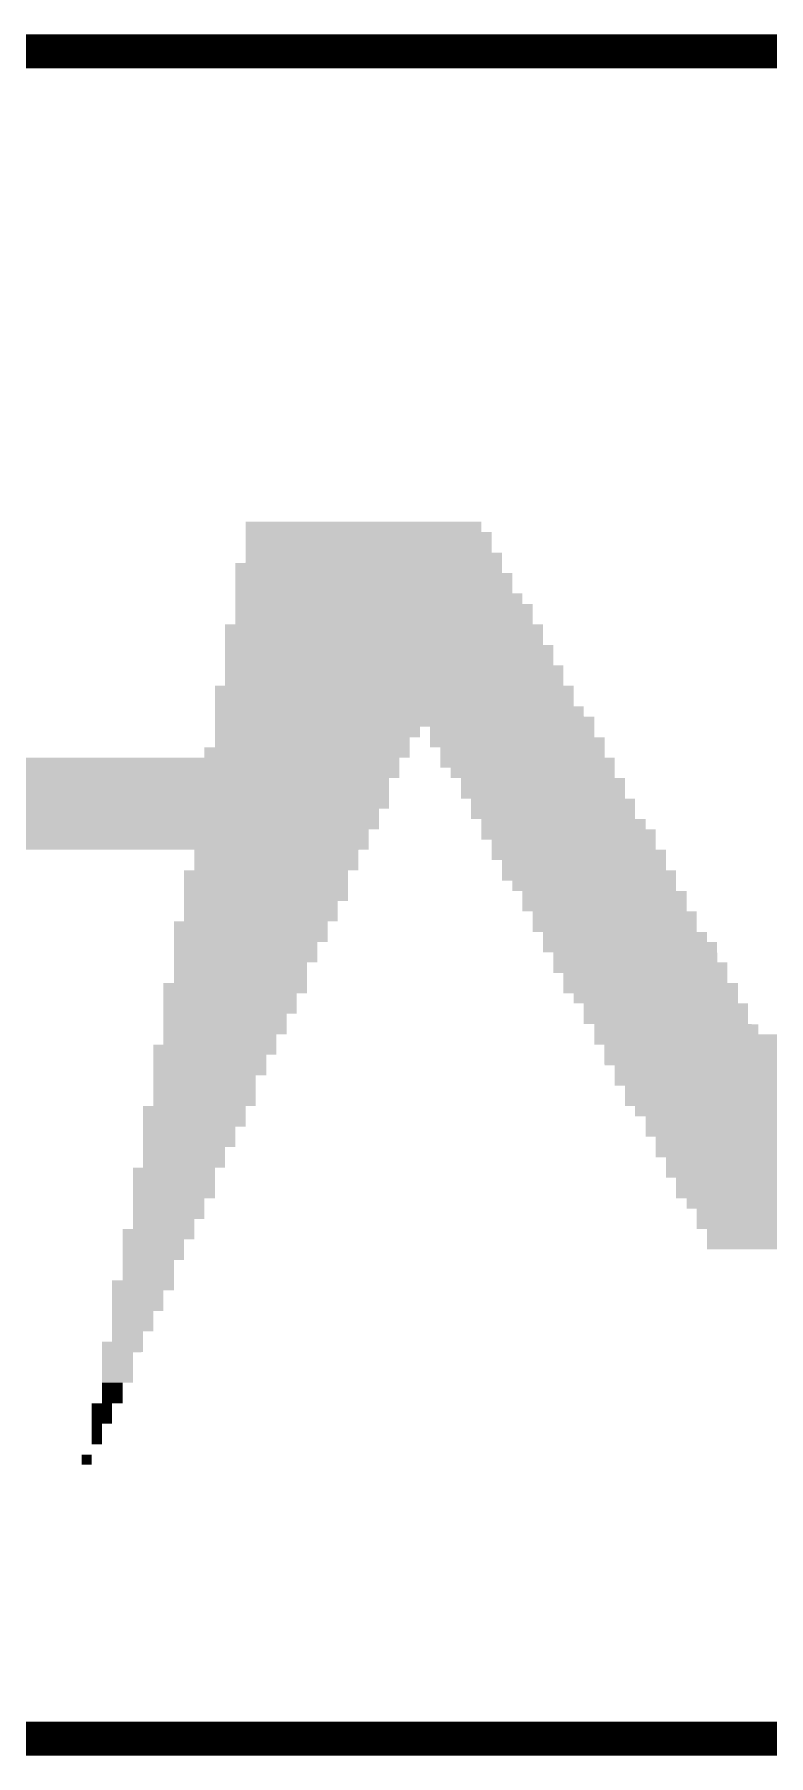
# Model space of a CAD drawing. Extents: x -0.1 to 80.1, y -0.1 to 42.4.
# Drawn here: x 16.52 to 18.82, y 36.95 to 42.36 of the extents above; entities that cross this region are included whole.
import ezdxf

# ---------------------------------------------------------------- set-up
doc = ezdxf.new("R2010")
doc.units = 0
doc.layers.add('07_ASSY1_GBR', color=7, linetype='CONTINUOUS')

msp = doc.modelspace()

# ---------------------------------------------------------------- linework, layer by layer
at = {"layer": '07_ASSY1_GBR', "const_width": 0.10607}
msp.add_lwpolyline([(25.578, 42.304), (0, 42.304), (0, 37), (25.578, 37)], dxfattribs=at)
at = {"layer": '07_ASSY1_GBR'}
for points in [[(17.179004, 40.728128), (17.179014, 40.792926), (17.95202, 40.728128), (17.952, 40.792926)], [(17.179014, 40.793128), (17.179018, 40.824926), (17.92002, 40.793128), (17.92, 40.824926)], [(17.179014, 40.793), (17.179014, 40.793128), (17.920148, 40.793), (17.92002, 40.793128)], [(17.179014, 40.79298), (17.179014, 40.793), (17.951946, 40.79298), (17.920148, 40.793)], [(17.179014, 40.792926), (17.179014, 40.79298), (17.952, 40.792926), (17.951946, 40.79298)], [(17.179018, 40.824926), (17.17902, 40.824946), (17.92, 40.824926), (17.91998, 40.824946)], [(17.17902, 40.824946), (17.179054, 40.82498), (17.91998, 40.824946), (17.919946, 40.82498)], [(17.179054, 40.82498), (17.179074, 40.825), (17.919946, 40.82498), (17.179074, 40.825)], [(17.147016, 40.664128), (17.14702, 40.695946), (17.98502, 40.664128), (17.985012, 40.695946)], [(17.14702, 40.695946), (17.147074, 40.696), (17.985012, 40.695946), (17.985012, 40.696)], [(17.147074, 40.696), (17.178872, 40.69602), (17.985012, 40.696), (17.985012, 40.69602)], [(17.178872, 40.69602), (17.179, 40.696148), (17.985012, 40.69602), (17.98501, 40.696148)], [(17.179, 40.696148), (17.179004, 40.727926), (17.98501, 40.696148), (17.985, 40.727926)], [(17.179004, 40.728), (17.179004, 40.728128), (17.952148, 40.728), (17.95202, 40.728128)], [(17.179004, 40.72798), (17.179004, 40.728), (17.984946, 40.72798), (17.952148, 40.728)], [(17.179004, 40.727926), (17.179004, 40.72798), (17.985, 40.727926), (17.984946, 40.72798)], [(17.14701, 40.600128), (17.147016, 40.663926), (18.01702, 40.600128), (18.017, 40.663926)], [(17.147016, 40.664), (17.147016, 40.664128), (17.985148, 40.664), (17.98502, 40.664128)], [(17.147016, 40.66398), (17.147016, 40.664), (18.016946, 40.66398), (17.985148, 40.664)], [(17.147016, 40.663926), (17.147016, 40.66398), (18.017, 40.663926), (18.016946, 40.66398)], [(17.147006, 40.567128), (17.14701, 40.599926), (18.04902, 40.567128), (18.049, 40.599926)], [(17.14701, 40.6), (17.14701, 40.600128), (18.017148, 40.6), (18.01702, 40.600128)], [(17.14701, 40.59998), (17.14701, 40.6), (18.048946, 40.59998), (18.017148, 40.6)], [(17.14701, 40.599926), (17.14701, 40.59998), (18.049, 40.599926), (18.048946, 40.59998)], [(17.147, 40.503148), (17.147006, 40.566926), (18.08102, 40.503148), (18.081, 40.566926)], [(17.147006, 40.567), (17.147006, 40.567128), (18.049148, 40.567), (18.04902, 40.567128)], [(17.147006, 40.56698), (17.147006, 40.567), (18.080946, 40.56698), (18.049148, 40.567)], [(17.147006, 40.566926), (17.147006, 40.56698), (18.081, 40.566926), (18.080946, 40.56698)], [(17.115012, 40.438128), (17.115018, 40.502926), (18.11402, 40.438128), (18.114, 40.502926)], [(17.115018, 40.502926), (17.11502, 40.502946), (18.114, 40.502926), (18.11398, 40.502946)], [(17.11502, 40.502946), (17.115054, 40.50298), (18.11398, 40.502946), (18.113946, 40.50298)], [(17.115054, 40.50298), (17.115074, 40.503), (18.113946, 40.50298), (18.081148, 40.503)], [(17.115074, 40.503), (17.146872, 40.50302), (18.081148, 40.503), (18.081128, 40.50302)], [(17.146872, 40.50302), (17.14698, 40.503128), (18.081128, 40.50302), (18.08102, 40.503128)], [(17.14698, 40.503128), (17.147, 40.503148), (18.08102, 40.503128), (18.08102, 40.503148)], [(17.115006, 40.374128), (17.115012, 40.437926), (18.14602, 40.374128), (18.146, 40.437926)], [(17.115012, 40.438), (17.115012, 40.438128), (18.114148, 40.438), (18.11402, 40.438128)], [(17.115012, 40.43798), (17.115012, 40.438), (18.145946, 40.43798), (18.114148, 40.438)], [(17.115012, 40.437926), (17.115012, 40.43798), (18.146, 40.437926), (18.145946, 40.43798)], [(17.115, 40.310148), (17.115006, 40.373926), (18.17802, 40.310148), (18.178, 40.373926)], [(17.115006, 40.374), (17.115006, 40.374128), (18.146148, 40.374), (18.14602, 40.374128)], [(17.115006, 40.37398), (17.115006, 40.374), (18.177946, 40.37398), (18.146148, 40.374)], [(17.115006, 40.373926), (17.115006, 40.37398), (18.178, 40.373926), (18.177946, 40.37398)], [(17.083012, 40.245128), (17.083018, 40.309926), (18.21002, 40.245128), (18.21, 40.309926)], [(17.083018, 40.309926), (17.08302, 40.309946), (18.21, 40.309926), (18.20998, 40.309946)], [(17.08302, 40.309946), (17.083054, 40.30998), (18.20998, 40.309946), (18.209946, 40.30998)], [(17.083054, 40.30998), (17.083074, 40.31), (18.209946, 40.30998), (18.178148, 40.31)], [(17.083074, 40.31), (17.114872, 40.31002), (18.178148, 40.31), (18.178128, 40.31002)], [(17.114872, 40.31002), (17.11498, 40.310128), (18.178128, 40.31002), (18.17802, 40.310128)], [(17.11498, 40.310128), (17.115, 40.310148), (18.17802, 40.310128), (18.17802, 40.310148)], [(17.083006, 40.181), (17.083008, 40.212926), (18.27501, 40.181), (18.275, 40.212926)], [(17.083008, 40.213), (17.08301, 40.213128), (18.242148, 40.213), (18.24202, 40.213128)], [(17.083008, 40.21298), (17.083008, 40.213), (18.274946, 40.21298), (18.242148, 40.213)], [(17.083008, 40.212926), (17.083008, 40.21298), (18.275, 40.212926), (18.274946, 40.21298)], [(17.08301, 40.213128), (17.083012, 40.244926), (18.24202, 40.213128), (18.242, 40.244926)], [(17.083012, 40.245), (17.083012, 40.245128), (18.210148, 40.245), (18.21002, 40.245128)], [(17.083012, 40.24498), (17.083012, 40.245), (18.241946, 40.24498), (18.210148, 40.245)], [(17.083012, 40.244926), (17.083012, 40.24498), (18.242, 40.244926), (18.241946, 40.24498)], [(17.083, 40.116148), (17.083002, 40.147852), (17.69499, 40.116148), (17.695, 40.147852)], [(17.083002, 40.148054), (17.083006, 40.180852), (17.72698, 40.148054), (17.727, 40.180852)], [(17.083002, 40.148), (17.083002, 40.148054), (17.726926, 40.148), (17.72698, 40.148054)], [(17.083002, 40.14798), (17.083002, 40.148), (17.695128, 40.14798), (17.726926, 40.148)], [(17.083002, 40.147852), (17.083002, 40.14798), (17.695, 40.147852), (17.695128, 40.14798)], [(17.083006, 40.18098), (17.083006, 40.181), (17.727128, 40.18098), (17.758852, 40.181)], [(17.083006, 40.180852), (17.083006, 40.18098), (17.727, 40.180852), (17.727128, 40.18098)], [(17.75898, 40.180872), (17.758852, 40.181), (18.27501, 40.180872), (18.27501, 40.181)], [(17.758992, 40.148128), (17.75898, 40.180872), (18.27502, 40.148128), (18.27501, 40.180872)], [(17.758992, 40.148), (17.758992, 40.148128), (18.275148, 40.148), (18.27502, 40.148128)], [(17.758992, 40.14798), (17.758992, 40.148), (18.306946, 40.14798), (18.275148, 40.148)], [(17.758992, 40.147926), (17.758992, 40.14798), (18.307, 40.147926), (18.306946, 40.14798)], [(17.759, 40.116074), (17.758992, 40.147926), (18.30701, 40.116074), (18.307, 40.147926)], [(17.05002, 40.115946), (17.050074, 40.116), (17.694988, 40.115946), (17.69499, 40.116)], [(17.05002, 40.084128), (17.05002, 40.115946), (17.69498, 40.084128), (17.694988, 40.115946)], [(17.050074, 40.116), (17.082872, 40.11602), (17.69499, 40.116), (17.69499, 40.11602)], [(17.082872, 40.11602), (17.083, 40.116148), (17.69499, 40.11602), (17.69499, 40.116148)], [(17.759054, 40.11602), (17.759, 40.116074), (18.307012, 40.11602), (18.30701, 40.116074)], [(17.790852, 40.116), (17.759054, 40.11602), (18.307012, 40.116), (18.307012, 40.11602)], [(17.79098, 40.115872), (17.790852, 40.116), (18.307012, 40.115872), (18.307012, 40.116)], [(17.79099, 40.084128), (17.79098, 40.115872), (18.30702, 40.084128), (18.307012, 40.115872)], [(15.343, 40.020148), (15.34302, 40.051946), (17.66198, 40.020148), (17.661988, 40.051946)], [(15.34302, 40.051946), (15.343074, 40.052), (17.661988, 40.051946), (17.66199, 40.052)], [(15.343074, 40.052), (15.471872, 40.05202), (17.66199, 40.052), (17.66199, 40.05202)], [(15.471872, 40.05202), (15.472, 40.052148), (17.66199, 40.05202), (17.66199, 40.052148)], [(15.472, 40.052148), (15.472018, 40.083852), (17.66199, 40.052148), (17.662, 40.083852)], [(15.472018, 40.083852), (15.47202, 40.083946), (17.662, 40.083852), (17.662094, 40.083946)], [(15.47202, 40.083946), (15.472054, 40.08398), (17.662094, 40.083946), (17.662128, 40.08398)], [(15.472054, 40.08398), (15.472074, 40.084), (17.662128, 40.08398), (17.694926, 40.084)], [(17.049892, 40.084), (17.049946, 40.084054), (17.694926, 40.084), (17.69498, 40.084054)], [(17.049946, 40.084054), (17.05002, 40.084128), (17.69498, 40.084054), (17.69498, 40.084128)], [(17.79099, 40.084), (17.79099, 40.084128), (18.307148, 40.084), (18.30702, 40.084128)], [(17.79099, 40.08398), (17.79099, 40.084), (18.338946, 40.08398), (18.307148, 40.084)], [(17.790992, 40.083926), (17.79099, 40.08398), (18.339, 40.083926), (18.338946, 40.08398)], [(17.791, 40.052074), (17.790992, 40.083926), (18.33901, 40.052074), (18.339, 40.083926)], [(17.791054, 40.05202), (17.791, 40.052074), (18.339012, 40.05202), (18.33901, 40.052074)], [(17.823852, 40.052), (17.791054, 40.05202), (18.339012, 40.052), (18.339012, 40.05202)], [(17.82398, 40.051872), (17.823852, 40.052), (18.339012, 40.051872), (18.339012, 40.052)], [(17.824, 40.020128), (17.82398, 40.051872), (18.33902, 40.020128), (18.339012, 40.051872)], [(15.246, 39.955148), (15.24602, 39.986946), (17.629986, 39.955148), (17.629992, 39.986946)], [(15.24602, 39.986946), (15.246074, 39.987), (17.629992, 39.986946), (17.629992, 39.987)], [(15.246074, 39.987), (15.277872, 39.98702), (17.629992, 39.987), (17.629992, 39.98702)], [(15.277872, 39.98702), (15.278, 39.987148), (17.629992, 39.98702), (17.629992, 39.987148)], [(15.278, 39.987148), (15.278018, 40.019852), (17.629992, 39.987148), (17.63, 40.019852)], [(15.278018, 40.019852), (15.27802, 40.019946), (17.63, 40.019852), (17.630094, 40.019946)], [(15.27802, 40.019946), (15.278054, 40.01998), (17.630094, 40.019946), (17.630128, 40.01998)], [(15.278054, 40.01998), (15.278074, 40.02), (17.630128, 40.01998), (17.661926, 40.02)], [(15.278074, 40.02), (15.342872, 40.02002), (17.661926, 40.02), (17.661946, 40.02002)], [(15.342872, 40.02002), (15.342906, 40.020054), (17.661946, 40.02002), (17.66198, 40.020054)], [(15.342906, 40.020054), (15.343, 40.020148), (17.66198, 40.020054), (17.66198, 40.020148)], [(17.824, 40.020074), (17.824, 40.020128), (18.339074, 40.020074), (18.33902, 40.020128)], [(17.824054, 40.02002), (17.824, 40.020074), (18.339128, 40.02002), (18.339074, 40.020074)], [(17.855852, 40.02), (17.824054, 40.02002), (18.339148, 40.02), (18.339128, 40.02002)], [(17.855872, 40.01998), (17.855852, 40.02), (18.370946, 40.01998), (18.339148, 40.02)], [(17.855926, 40.019926), (17.855872, 40.01998), (18.371, 40.019926), (18.370946, 40.01998)], [(17.85598, 40.019872), (17.855926, 40.019926), (18.371002, 40.019872), (18.371, 40.019926)], [(17.856, 39.955128), (17.85598, 40.019872), (18.37102, 39.955128), (18.371002, 40.019872)], [(15.214, 39.923148), (15.21402, 39.954946), (17.62998, 39.923148), (17.629986, 39.954946)], [(15.21402, 39.954946), (15.214074, 39.955), (17.629986, 39.954946), (17.629986, 39.955)], [(15.214074, 39.955), (15.245872, 39.95502), (17.629986, 39.955), (17.629986, 39.95502)], [(15.245872, 39.95502), (15.246, 39.955148), (17.629986, 39.95502), (17.629986, 39.955148)], [(17.856, 39.955074), (17.856, 39.955128), (18.371074, 39.955074), (18.37102, 39.955128)], [(17.856054, 39.95502), (17.856, 39.955074), (18.371128, 39.95502), (18.371074, 39.955074)], [(17.887852, 39.955), (17.856054, 39.95502), (18.371148, 39.955), (18.371128, 39.95502)], [(17.887872, 39.95498), (17.887852, 39.955), (18.402946, 39.95498), (18.371148, 39.955)], [(17.887926, 39.954926), (17.887872, 39.95498), (18.403, 39.954926), (18.402946, 39.95498)], [(17.88798, 39.954872), (17.887926, 39.954926), (18.403002, 39.954872), (18.403, 39.954926)], [(17.888, 39.891128), (17.88798, 39.954872), (18.40302, 39.891128), (18.403002, 39.954872)], [(15.182, 39.858148), (15.182018, 39.922852), (17.59798, 39.858148), (17.598, 39.922852)], [(15.182018, 39.922852), (15.18202, 39.922946), (17.598, 39.922852), (17.598094, 39.922946)], [(15.18202, 39.922946), (15.182054, 39.92298), (17.598094, 39.922946), (17.598128, 39.92298)], [(15.182054, 39.92298), (15.182074, 39.923), (17.598128, 39.92298), (17.629926, 39.923)], [(15.182074, 39.923), (15.213872, 39.92302), (17.629926, 39.923), (17.629946, 39.92302)], [(15.213872, 39.92302), (15.213906, 39.923054), (17.629946, 39.92302), (17.62998, 39.923054)], [(15.213906, 39.923054), (15.214, 39.923148), (17.62998, 39.923054), (17.62998, 39.923148)], [(17.888, 39.891074), (17.888, 39.891128), (18.403074, 39.891074), (18.40302, 39.891128)], [(17.888054, 39.89102), (17.888, 39.891074), (18.403128, 39.89102), (18.403074, 39.891074)], [(17.919852, 39.891), (17.888054, 39.89102), (18.403148, 39.891), (18.403128, 39.89102)], [(17.919872, 39.89098), (17.919852, 39.891), (18.435946, 39.89098), (18.403148, 39.891)], [(17.919926, 39.890926), (17.919872, 39.89098), (18.436, 39.890926), (18.435946, 39.89098)], [(17.91998, 39.890872), (17.919926, 39.890926), (18.436002, 39.890872), (18.436, 39.890926)], [(17.919992, 39.858128), (17.91998, 39.890872), (18.43602, 39.858128), (18.436002, 39.890872)], [(15.149012, 39.794054), (15.149018, 39.857852), (17.56598, 39.794054), (17.566, 39.857852)], [(15.149018, 39.857852), (15.14902, 39.857946), (17.566, 39.857852), (17.566094, 39.857946)], [(15.14902, 39.857946), (15.149054, 39.85798), (17.566094, 39.857946), (17.566128, 39.85798)], [(15.149054, 39.85798), (15.149074, 39.858), (17.566128, 39.85798), (17.597926, 39.858)], [(15.149074, 39.858), (15.181872, 39.85802), (17.597926, 39.858), (17.597946, 39.85802)], [(15.181872, 39.85802), (15.181906, 39.858054), (17.597946, 39.85802), (17.59798, 39.858054)], [(15.181906, 39.858054), (15.182, 39.858148), (17.59798, 39.858054), (17.59798, 39.858148)], [(17.919992, 39.858), (17.919992, 39.858128), (18.436148, 39.858), (18.43602, 39.858128)], [(17.919992, 39.85798), (17.919992, 39.858), (18.467946, 39.85798), (18.436148, 39.858)], [(17.919992, 39.857926), (17.919992, 39.85798), (18.468, 39.857926), (18.467946, 39.85798)], [(17.92, 39.826074), (17.919992, 39.857926), (18.46799, 39.826074), (18.468, 39.857926)], [(17.920054, 39.82602), (17.92, 39.826074), (18.467988, 39.82602), (18.46799, 39.826074)], [(17.951852, 39.826), (17.920054, 39.82602), (18.467988, 39.826), (18.467988, 39.82602)], [(17.95198, 39.825872), (17.951852, 39.826), (18.467988, 39.825872), (18.467988, 39.826)], [(17.95202, 39.794128), (17.95198, 39.825872), (18.46798, 39.794128), (18.467988, 39.825872)], [(15.149012, 39.794), (15.149012, 39.794054), (17.565926, 39.794), (17.56598, 39.794054)], [(15.149012, 39.79398), (15.149012, 39.794), (15.923128, 39.79398), (17.017852, 39.794)], [(17.017872, 39.79398), (17.017852, 39.794), (17.534128, 39.79398), (17.565926, 39.794)], [(17.01798, 39.793872), (17.017872, 39.79398), (17.53402, 39.793872), (17.534128, 39.79398)], [(17.017982, 39.793852), (17.01798, 39.793872), (17.534, 39.793852), (17.53402, 39.793872)], [(17.018, 39.730148), (17.017982, 39.793852), (17.53398, 39.730148), (17.534, 39.793852)], [(17.952, 39.762072), (17.952018, 39.793926), (18.50001, 39.762072), (18.5, 39.793926)], [(17.952018, 39.79398), (17.95202, 39.794), (18.499946, 39.79398), (18.468108, 39.794)], [(17.952018, 39.793926), (17.952018, 39.79398), (18.5, 39.793926), (18.499946, 39.79398)], [(17.95202, 39.794), (17.95202, 39.794128), (18.468108, 39.794), (18.46798, 39.794128)], [(16.986006, 39.633054), (16.986018, 39.729852), (17.50098, 39.633054), (17.501, 39.729852)], [(16.986018, 39.729852), (16.98602, 39.729946), (17.501, 39.729852), (17.501094, 39.729946)], [(16.98602, 39.729946), (16.986054, 39.72998), (17.501094, 39.729946), (17.501128, 39.72998)], [(16.986054, 39.72998), (16.986074, 39.73), (17.501128, 39.72998), (17.533926, 39.73)], [(16.986074, 39.73), (17.017872, 39.73002), (17.533926, 39.73), (17.533946, 39.73002)], [(17.017872, 39.73002), (17.017906, 39.730054), (17.533946, 39.73002), (17.53398, 39.730054)], [(17.017906, 39.730054), (17.018, 39.730148), (17.53398, 39.730054), (17.53398, 39.730148)], [(17.952054, 39.76202), (17.952, 39.762072), (18.500012, 39.76202), (18.50001, 39.762072)], [(17.984852, 39.762), (17.952054, 39.76202), (18.500012, 39.762), (18.500012, 39.76202)], [(17.98498, 39.761872), (17.984852, 39.762), (18.500012, 39.761872), (18.500012, 39.762)], [(17.98499, 39.730128), (17.98498, 39.761872), (18.50002, 39.730128), (18.500012, 39.761872)], [(17.98499, 39.73), (17.98499, 39.730128), (18.500148, 39.73), (18.50002, 39.730128)], [(17.98499, 39.72998), (17.98499, 39.73), (18.531946, 39.72998), (18.500148, 39.73)], [(17.98499, 39.729926), (17.98499, 39.72998), (18.532, 39.729926), (18.531946, 39.72998)], [(17.985, 39.697074), (17.98499, 39.729926), (18.532012, 39.697074), (18.532, 39.729926)], [(17.985054, 39.69702), (17.985, 39.697074), (18.532012, 39.69702), (18.532012, 39.697074)], [(18.016852, 39.697), (17.985054, 39.69702), (18.532012, 39.697), (18.532012, 39.69702)], [(18.01698, 39.696872), (18.016852, 39.697), (18.532012, 39.696872), (18.532012, 39.697)], [(18.017, 39.665128), (18.01698, 39.696872), (18.53202, 39.665128), (18.532012, 39.696872)], [(18.017, 39.665074), (18.017, 39.665128), (18.532074, 39.665074), (18.53202, 39.665128)], [(18.017054, 39.66502), (18.017, 39.665074), (18.532128, 39.66502), (18.532074, 39.665074)], [(18.048852, 39.665), (18.017054, 39.66502), (18.532148, 39.665), (18.532128, 39.66502)], [(18.048872, 39.66498), (18.048852, 39.665), (18.564946, 39.66498), (18.532148, 39.665)], [(18.048926, 39.664926), (18.048872, 39.66498), (18.565, 39.664926), (18.564946, 39.66498)], [(18.04898, 39.664872), (18.048926, 39.664926), (18.565002, 39.664872), (18.565, 39.664926)], [(18.049, 39.601128), (18.04898, 39.664872), (18.56502, 39.601128), (18.565002, 39.664872)], [(16.986, 39.569148), (16.986006, 39.632852), (17.46898, 39.569148), (17.469, 39.632852)], [(16.986006, 39.633), (16.986006, 39.633054), (17.500926, 39.633), (17.50098, 39.633054)], [(16.986006, 39.63298), (16.986006, 39.633), (17.469128, 39.63298), (17.500926, 39.633)], [(16.986006, 39.632852), (16.986006, 39.63298), (17.469, 39.632852), (17.469128, 39.63298)], [(16.954012, 39.504054), (16.954018, 39.568852), (17.43698, 39.504054), (17.437, 39.568852)], [(16.954018, 39.568852), (16.95402, 39.568946), (17.437, 39.568852), (17.437094, 39.568946)], [(16.95402, 39.568946), (16.954054, 39.56898), (17.437094, 39.568946), (17.437128, 39.56898)], [(16.954054, 39.56898), (16.954074, 39.569), (17.437128, 39.56898), (17.468926, 39.569)], [(16.954074, 39.569), (16.985872, 39.56902), (17.468926, 39.569), (17.468946, 39.56902)], [(16.985872, 39.56902), (16.985906, 39.569054), (17.468946, 39.56902), (17.46898, 39.569054)], [(16.985906, 39.569054), (16.986, 39.569148), (17.46898, 39.569054), (17.46898, 39.569148)], [(18.049, 39.601074), (18.049, 39.601128), (18.565074, 39.601074), (18.56502, 39.601128)], [(18.049054, 39.60102), (18.049, 39.601074), (18.565128, 39.60102), (18.565074, 39.601074)], [(18.080852, 39.601), (18.049054, 39.60102), (18.565148, 39.601), (18.565128, 39.60102)], [(18.080872, 39.60098), (18.080852, 39.601), (18.596946, 39.60098), (18.565148, 39.601)], [(18.080926, 39.600926), (18.080872, 39.60098), (18.597, 39.600926), (18.596946, 39.60098)], [(18.08098, 39.600872), (18.080926, 39.600926), (18.597002, 39.600872), (18.597, 39.600926)], [(18.081, 39.536128), (18.08098, 39.600872), (18.59702, 39.536128), (18.597002, 39.600872)], [(16.954006, 39.440054), (16.954012, 39.503852), (17.40498, 39.440054), (17.405, 39.503852)], [(16.954012, 39.504), (16.954012, 39.504054), (17.436926, 39.504), (17.43698, 39.504054)], [(16.954012, 39.50398), (16.954012, 39.504), (17.405128, 39.50398), (17.436926, 39.504)], [(16.954012, 39.503852), (16.954012, 39.50398), (17.405, 39.503852), (17.405128, 39.50398)], [(18.081, 39.536074), (18.081, 39.536128), (18.597074, 39.536074), (18.59702, 39.536128)], [(18.081054, 39.53602), (18.081, 39.536074), (18.597128, 39.53602), (18.597074, 39.536074)], [(18.113852, 39.536), (18.081054, 39.53602), (18.597148, 39.536), (18.597128, 39.53602)], [(18.113872, 39.53598), (18.113852, 39.536), (18.628946, 39.53598), (18.597148, 39.536)], [(18.113926, 39.535926), (18.113872, 39.53598), (18.629, 39.535926), (18.628946, 39.53598)], [(18.11398, 39.535872), (18.113926, 39.535926), (18.629002, 39.535872), (18.629, 39.535926)], [(18.11399, 39.504128), (18.11398, 39.535872), (18.62902, 39.504128), (18.629002, 39.535872)], [(18.11399, 39.504), (18.11399, 39.504128), (18.629148, 39.504), (18.62902, 39.504128)], [(18.11399, 39.50398), (18.11399, 39.504), (18.660946, 39.50398), (18.629148, 39.504)], [(18.113992, 39.503926), (18.11399, 39.50398), (18.661, 39.503926), (18.660946, 39.50398)], [(18.114, 39.472074), (18.113992, 39.503926), (18.66101, 39.472074), (18.661, 39.503926)], [(16.954, 39.375148), (16.954006, 39.439852), (17.371986, 39.375148), (17.372, 39.439852)], [(16.954006, 39.44), (16.954006, 39.440054), (17.404926, 39.44), (17.40498, 39.440054)], [(16.954006, 39.43998), (16.954006, 39.44), (17.372128, 39.43998), (17.404926, 39.44)], [(16.954006, 39.439852), (16.954006, 39.43998), (17.372, 39.439852), (17.372128, 39.43998)], [(18.114054, 39.47202), (18.114, 39.472074), (18.661012, 39.47202), (18.66101, 39.472074)], [(18.145852, 39.472), (18.114054, 39.47202), (18.661012, 39.472), (18.661012, 39.47202)], [(18.14598, 39.471872), (18.145852, 39.472), (18.661012, 39.471872), (18.661012, 39.472)], [(18.14599, 39.440128), (18.14598, 39.471872), (18.66102, 39.440128), (18.661012, 39.471872)], [(18.14599, 39.44), (18.14599, 39.440128), (18.661148, 39.44), (18.66102, 39.440128)], [(18.14599, 39.43998), (18.14599, 39.44), (18.692946, 39.43998), (18.661148, 39.44)], [(18.14599, 39.439926), (18.14599, 39.43998), (18.693, 39.439926), (18.692946, 39.43998)], [(18.146, 39.407074), (18.14599, 39.439926), (18.693012, 39.407074), (18.693, 39.439926)], [(18.146054, 39.40702), (18.146, 39.407074), (18.693012, 39.40702), (18.693012, 39.407074)], [(18.177852, 39.407), (18.146054, 39.40702), (18.693012, 39.407), (18.693012, 39.40702)], [(18.17798, 39.406872), (18.177852, 39.407), (18.693012, 39.406872), (18.693012, 39.407)], [(18.17799, 39.375128), (18.17798, 39.406872), (18.69302, 39.375128), (18.693012, 39.406872)], [(16.92101, 39.279054), (16.921016, 39.342852), (17.33998, 39.279054), (17.34, 39.342852)], [(16.921016, 39.343054), (16.92102, 39.374946), (17.37198, 39.343054), (17.371986, 39.374946)], [(16.921016, 39.343), (16.921016, 39.343054), (17.371926, 39.343), (17.37198, 39.343054)], [(16.921016, 39.34298), (16.921016, 39.343), (17.340128, 39.34298), (17.371926, 39.343)], [(16.921016, 39.342852), (16.921016, 39.34298), (17.34, 39.342852), (17.340128, 39.34298)], [(16.92102, 39.374946), (16.921074, 39.375), (17.371986, 39.374946), (17.371986, 39.375)], [(16.921074, 39.375), (16.953872, 39.37502), (17.371986, 39.375), (17.371986, 39.37502)], [(16.953872, 39.37502), (16.954, 39.375148), (17.371986, 39.37502), (17.371986, 39.375148)], [(18.17799, 39.375), (18.17799, 39.375128), (18.693148, 39.375), (18.69302, 39.375128)], [(18.17799, 39.37498), (18.17799, 39.375), (18.725946, 39.37498), (18.693148, 39.375)], [(18.177992, 39.374926), (18.17799, 39.37498), (18.726, 39.374926), (18.725946, 39.37498)], [(18.178, 39.343074), (18.177992, 39.374926), (18.72601, 39.343074), (18.726, 39.374926)], [(18.178054, 39.34302), (18.178, 39.343074), (18.726012, 39.34302), (18.72601, 39.343074)], [(18.209852, 39.343), (18.178054, 39.34302), (18.726012, 39.343), (18.726012, 39.34302)], [(18.20998, 39.342872), (18.209852, 39.343), (18.726012, 39.342872), (18.726012, 39.343)], [(18.21, 39.311128), (18.20998, 39.342872), (18.72602, 39.311128), (18.726012, 39.342872)], [(16.921002, 39.214054), (16.92101, 39.278852), (17.30798, 39.214054), (17.308, 39.278852)], [(16.92101, 39.279), (16.92101, 39.279054), (17.339926, 39.279), (17.33998, 39.279054)], [(16.92101, 39.27898), (16.92101, 39.279), (17.308128, 39.27898), (17.339926, 39.279)], [(16.92101, 39.278852), (16.92101, 39.27898), (17.308, 39.278852), (17.308128, 39.27898)], [(18.21, 39.311074), (18.21, 39.311128), (18.726074, 39.311074), (18.72602, 39.311128)], [(18.210054, 39.31102), (18.21, 39.311074), (18.726128, 39.31102), (18.726074, 39.311074)], [(18.241852, 39.311), (18.210054, 39.31102), (18.726148, 39.311), (18.726128, 39.31102)], [(18.241872, 39.31098), (18.241852, 39.311), (18.757946, 39.31098), (18.726148, 39.311)], [(18.241926, 39.310926), (18.241872, 39.31098), (18.758, 39.310926), (18.757946, 39.31098)], [(18.24198, 39.310872), (18.241926, 39.310926), (18.758002, 39.310872), (18.758, 39.310926)], [(18.242, 39.246128), (18.24198, 39.310872), (18.75802, 39.246128), (18.758002, 39.310872)], [(18.242, 39.246074), (18.242, 39.246128), (18.758074, 39.246074), (18.75802, 39.246128)], [(18.242054, 39.24602), (18.242, 39.246074), (18.758128, 39.24602), (18.758074, 39.246074)], [(18.274852, 39.246), (18.242054, 39.24602), (18.758148, 39.246), (18.758128, 39.24602)], [(18.274872, 39.24598), (18.274852, 39.246), (18.789946, 39.24598), (18.758148, 39.246)], [(18.274926, 39.245926), (18.274872, 39.24598), (18.79, 39.245926), (18.789946, 39.24598)], [(18.27498, 39.245872), (18.274926, 39.245926), (18.790002, 39.245872), (18.79, 39.245926)], [(18.27499, 39.214128), (18.27498, 39.245872), (18.79002, 39.214128), (18.790002, 39.245872)], [(16.889016, 39.150054), (16.88902, 39.181946), (17.27598, 39.150054), (17.275988, 39.181946)], [(16.88902, 39.181946), (16.889074, 39.182), (17.275988, 39.181946), (17.27599, 39.182)], [(16.889074, 39.182), (16.920872, 39.18202), (17.27599, 39.182), (17.27599, 39.18202)], [(16.920872, 39.18202), (16.921, 39.182148), (17.27599, 39.18202), (17.27599, 39.182148)], [(16.921, 39.182148), (16.921002, 39.213852), (17.27599, 39.182148), (17.276, 39.213852)], [(16.921002, 39.214), (16.921002, 39.214054), (17.307926, 39.214), (17.30798, 39.214054)], [(16.921002, 39.21398), (16.921002, 39.214), (17.276128, 39.21398), (17.307926, 39.214)], [(16.921002, 39.213852), (16.921002, 39.21398), (17.276, 39.213852), (17.276128, 39.21398)], [(18.27499, 39.214), (18.27499, 39.214128), (18.790148, 39.214), (18.79002, 39.214128)], [(18.275, 39.182074), (18.27499, 39.214), (19.49898, 39.182074), (19.498982, 39.214)], [(18.27502, 39.182054), (18.275, 39.182074), (19.49898, 39.182054), (19.49898, 39.182074)], [(18.275054, 39.18202), (18.27502, 39.182054), (19.498946, 39.18202), (19.49898, 39.182054)], [(18.306852, 39.182), (18.275054, 39.18202), (19.498926, 39.182), (19.498946, 39.18202)], [(18.306872, 39.18198), (18.306852, 39.182), (19.467128, 39.18198), (19.498926, 39.182)], [(18.30698, 39.181872), (18.306872, 39.18198), (19.46702, 39.181872), (19.467128, 39.18198)], [(18.306982, 39.181852), (18.30698, 39.181872), (19.467, 39.181852), (19.46702, 39.181872)], [(18.307, 39.117074), (18.306982, 39.181852), (19.466992, 39.117074), (19.467, 39.181852)], [(18.790148, 39.214), (18.854872, 39.21402), (19.498982, 39.214), (19.498982, 39.21402)], [(16.889008, 39.085054), (16.889016, 39.149852), (17.24398, 39.085054), (17.244, 39.149852)], [(16.889016, 39.15), (16.889016, 39.150054), (17.275926, 39.15), (17.27598, 39.150054)], [(16.889016, 39.14998), (16.889016, 39.15), (17.244128, 39.14998), (17.275926, 39.15)], [(16.889016, 39.149852), (16.889016, 39.14998), (17.244, 39.149852), (17.244128, 39.14998)], [(18.307054, 39.11702), (18.307, 39.117074), (19.466992, 39.11702), (19.466992, 39.117074)], [(18.338852, 39.117), (18.307054, 39.11702), (19.466992, 39.117), (19.466992, 39.11702)], [(18.33898, 39.116872), (18.338852, 39.117), (19.466992, 39.116872), (19.466992, 39.117)], [(18.339, 39.053074), (18.33898, 39.116872), (19.466986, 39.053074), (19.466992, 39.116872)], [(16.889, 38.989148), (16.889008, 39.084852), (17.21098, 38.989148), (17.211, 39.084852)], [(16.889008, 39.085), (16.889008, 39.085054), (17.243926, 39.085), (17.24398, 39.085054)], [(16.889008, 39.08498), (16.889008, 39.085), (17.211128, 39.08498), (17.243926, 39.085)], [(16.889008, 39.084852), (16.889008, 39.08498), (17.211, 39.084852), (17.211128, 39.08498)], [(18.339054, 39.05302), (18.339, 39.053074), (19.466986, 39.05302), (19.466986, 39.053074)], [(18.370852, 39.053), (18.339054, 39.05302), (19.466986, 39.053), (19.466986, 39.05302)], [(18.37098, 39.052872), (18.370852, 39.053), (19.466986, 39.052872), (19.466986, 39.053)], [(18.371, 38.989074), (18.37098, 39.052872), (19.46698, 38.989074), (19.466986, 39.052872)], [(16.857012, 38.924054), (16.857018, 38.988852), (17.17898, 38.924054), (17.179, 38.988852)], [(16.857018, 38.988852), (16.85702, 38.988946), (17.179, 38.988852), (17.179094, 38.988946)], [(16.85702, 38.988946), (16.857054, 38.98898), (17.179094, 38.988946), (17.179128, 38.98898)], [(16.857054, 38.98898), (16.857074, 38.989), (17.179128, 38.98898), (17.210926, 38.989)], [(16.857074, 38.989), (16.888872, 38.98902), (17.210926, 38.989), (17.210946, 38.98902)], [(16.888872, 38.98902), (16.888906, 38.989054), (17.210946, 38.98902), (17.21098, 38.989054)], [(16.888906, 38.989054), (16.889, 38.989148), (17.21098, 38.989054), (17.21098, 38.989148)], [(18.37102, 38.989054), (18.371, 38.989074), (19.46698, 38.989054), (19.46698, 38.989074)], [(18.371054, 38.98902), (18.37102, 38.989054), (19.466946, 38.98902), (19.46698, 38.989054)], [(18.402852, 38.989), (18.371054, 38.98902), (19.466926, 38.989), (19.466946, 38.98902)], [(18.402872, 38.98898), (18.402852, 38.989), (19.434128, 38.98898), (19.466926, 38.989)], [(18.40298, 38.988872), (18.402872, 38.98898), (19.43402, 38.988872), (19.434128, 38.98898)], [(18.402982, 38.988852), (18.40298, 38.988872), (19.434, 38.988852), (19.43402, 38.988872)], [(18.403, 38.956074), (18.402982, 38.988852), (19.433994, 38.956074), (19.434, 38.988852)], [(18.403054, 38.95602), (18.403, 38.956074), (19.433994, 38.95602), (19.433994, 38.956074)], [(18.435852, 38.956), (18.403054, 38.95602), (19.433994, 38.956), (19.433994, 38.95602)], [(18.43598, 38.955872), (18.435852, 38.956), (19.433994, 38.955872), (19.433994, 38.956)], [(18.436, 38.892074), (18.43598, 38.955872), (19.433988, 38.892074), (19.433994, 38.955872)], [(16.857006, 38.860054), (16.857012, 38.923852), (17.14698, 38.860054), (17.147, 38.923852)], [(16.857012, 38.924), (16.857012, 38.924054), (17.178926, 38.924), (17.17898, 38.924054)], [(16.857012, 38.92398), (16.857012, 38.924), (17.147128, 38.92398), (17.178926, 38.924)], [(16.857012, 38.923852), (16.857012, 38.92398), (17.147, 38.923852), (17.147128, 38.92398)], [(16.857, 38.795148), (16.857006, 38.859852), (17.11498, 38.795148), (17.115, 38.859852)], [(16.857006, 38.86), (16.857006, 38.860054), (17.146926, 38.86), (17.14698, 38.860054)], [(16.857006, 38.85998), (16.857006, 38.86), (17.115128, 38.85998), (17.146926, 38.86)], [(16.857006, 38.859852), (16.857006, 38.85998), (17.115, 38.859852), (17.115128, 38.85998)], [(18.436054, 38.89202), (18.436, 38.892074), (19.433988, 38.89202), (19.433988, 38.892074)], [(18.467852, 38.892), (18.436054, 38.89202), (19.433988, 38.892), (19.433988, 38.89202)], [(18.46798, 38.891872), (18.467852, 38.892), (19.433988, 38.891872), (19.433988, 38.892)], [(18.468, 38.827074), (18.46798, 38.891872), (19.43398, 38.827074), (19.433988, 38.891872)], [(16.82501, 38.699054), (16.825018, 38.794852), (17.08298, 38.699054), (17.083, 38.794852)], [(16.825018, 38.794852), (16.82502, 38.794946), (17.083, 38.794852), (17.083094, 38.794946)], [(16.82502, 38.794946), (16.825054, 38.79498), (17.083094, 38.794946), (17.083128, 38.79498)], [(16.825054, 38.79498), (16.825074, 38.795), (17.083128, 38.79498), (17.114926, 38.795)], [(16.825074, 38.795), (16.856872, 38.79502), (17.114926, 38.795), (17.114946, 38.79502)], [(16.856872, 38.79502), (16.856906, 38.795054), (17.114946, 38.79502), (17.11498, 38.795054)], [(16.856906, 38.795054), (16.857, 38.795148), (17.11498, 38.795054), (17.11498, 38.795148)], [(18.46802, 38.827054), (18.468, 38.827074), (19.43398, 38.827054), (19.43398, 38.827074)], [(18.468054, 38.82702), (18.46802, 38.827054), (19.433946, 38.82702), (19.43398, 38.827054)], [(18.499852, 38.827), (18.468054, 38.82702), (19.433926, 38.827), (19.433946, 38.82702)], [(18.499872, 38.82698), (18.499852, 38.827), (19.402128, 38.82698), (19.433926, 38.827)], [(18.49998, 38.826872), (18.499872, 38.82698), (19.40202, 38.826872), (19.402128, 38.82698)], [(18.499982, 38.826852), (18.49998, 38.826872), (19.402, 38.826852), (19.40202, 38.826872)], [(18.5, 38.763074), (18.499982, 38.826852), (19.401992, 38.763074), (19.402, 38.826852)], [(18.500054, 38.76302), (18.5, 38.763074), (19.401992, 38.76302), (19.401992, 38.763074)], [(18.531852, 38.763), (18.500054, 38.76302), (19.401992, 38.763), (19.401992, 38.76302)], [(18.53198, 38.762872), (18.531852, 38.763), (19.401992, 38.762872), (19.401992, 38.763)], [(18.532, 38.699074), (18.53198, 38.762872), (19.401986, 38.699074), (19.401992, 38.762872)], [(16.825002, 38.634054), (16.82501, 38.698852), (17.04998, 38.634054), (17.05, 38.698852)], [(16.82501, 38.699), (16.82501, 38.699054), (17.082926, 38.699), (17.08298, 38.699054)], [(16.82501, 38.69898), (16.82501, 38.699), (17.050128, 38.69898), (17.082926, 38.699)], [(16.82501, 38.698852), (16.82501, 38.69898), (17.05, 38.698852), (17.050128, 38.69898)], [(18.532054, 38.69902), (18.532, 38.699074), (19.401986, 38.69902), (19.401986, 38.699074)], [(18.564852, 38.699), (18.532054, 38.69902), (19.401986, 38.699), (19.401986, 38.69902)], [(18.56498, 38.698872), (18.564852, 38.699), (19.401986, 38.698872), (19.401986, 38.699)], [(18.565, 38.666074), (18.56498, 38.698872), (19.401982, 38.666074), (19.401986, 38.698872)], [(16.825, 38.602148), (16.825002, 38.633852), (17.01799, 38.602148), (17.018, 38.633852)], [(16.825002, 38.634), (16.825002, 38.634054), (17.049926, 38.634), (17.04998, 38.634054)], [(16.825002, 38.63398), (16.825002, 38.634), (17.018128, 38.63398), (17.049926, 38.634)], [(16.825002, 38.633852), (16.825002, 38.63398), (17.018, 38.633852), (17.018128, 38.63398)], [(18.565054, 38.66602), (18.565, 38.666074), (19.401982, 38.66602), (19.401982, 38.666074)], [(18.596852, 38.666), (18.565054, 38.66602), (19.401982, 38.666), (19.401982, 38.66602)], [(18.59698, 38.665872), (18.596852, 38.666), (19.401982, 38.665872), (19.401982, 38.666)], [(18.59699, 38.634054), (18.59698, 38.665872), (19.40198, 38.634054), (19.401982, 38.665872)], [(18.59699, 38.634), (18.59699, 38.634054), (19.401926, 38.634), (19.40198, 38.634054)], [(18.59699, 38.63398), (18.59699, 38.634), (19.370128, 38.63398), (19.401926, 38.634)], [(18.596992, 38.633852), (18.59699, 38.63398), (19.37, 38.633852), (19.370128, 38.63398)], [(18.597, 38.602074), (18.596992, 38.633852), (19.369992, 38.602074), (19.37, 38.633852)], [(16.793016, 38.570054), (16.79302, 38.601946), (17.01798, 38.570054), (17.017988, 38.601946)], [(16.79302, 38.601946), (16.793074, 38.602), (17.017988, 38.601946), (17.01799, 38.602)], [(16.793074, 38.602), (16.824872, 38.60202), (17.01799, 38.602), (17.01799, 38.60202)], [(16.824872, 38.60202), (16.825, 38.602148), (17.01799, 38.60202), (17.01799, 38.602148)], [(18.597054, 38.60202), (18.597, 38.602074), (19.369992, 38.60202), (19.369992, 38.602074)], [(18.628852, 38.602), (18.597054, 38.60202), (19.369992, 38.602), (19.369992, 38.60202)], [(18.62898, 38.601872), (18.628852, 38.602), (19.369992, 38.601872), (19.369992, 38.602)], [(18.629, 38.538074), (18.62898, 38.601872), (19.36998, 38.538074), (19.369992, 38.601872)], [(16.793006, 38.505054), (16.793016, 38.569852), (16.98598, 38.505054), (16.986, 38.569852)], [(16.793016, 38.57), (16.793016, 38.570054), (17.017926, 38.57), (17.01798, 38.570054)], [(16.793016, 38.56998), (16.793016, 38.57), (16.986128, 38.56998), (17.017926, 38.57)], [(16.793016, 38.569852), (16.793016, 38.56998), (16.986, 38.569852), (16.986128, 38.56998)], [(18.62902, 38.538054), (18.629, 38.538074), (19.36998, 38.538054), (19.36998, 38.538074)], [(18.629054, 38.53802), (18.62902, 38.538054), (19.369946, 38.53802), (19.36998, 38.538054)], [(19.369926, 38.538), (18.629054, 38.53802), (19.369926, 38.538), (19.369946, 38.53802)], [(16.793, 38.441148), (16.793006, 38.504852), (16.953986, 38.441148), (16.954, 38.504852)], [(16.793006, 38.505), (16.793006, 38.505054), (16.985926, 38.505), (16.98598, 38.505054)], [(16.793006, 38.50498), (16.793006, 38.505), (16.954128, 38.50498), (16.985926, 38.505)], [(16.793006, 38.504852), (16.793006, 38.50498), (16.954, 38.504852), (16.954128, 38.50498)], [(16.760016, 38.409054), (16.76002, 38.440946), (16.95398, 38.409054), (16.953986, 38.440946)], [(16.76002, 38.440946), (16.760074, 38.441), (16.953986, 38.440946), (16.953986, 38.441)], [(16.760074, 38.441), (16.792872, 38.44102), (16.953986, 38.441), (16.953986, 38.44102)], [(16.792872, 38.44102), (16.793, 38.441148), (16.953986, 38.44102), (16.953986, 38.441148)], [(16.760008, 38.344054), (16.760016, 38.408852), (16.92098, 38.344054), (16.921, 38.408852)], [(16.760016, 38.409), (16.760016, 38.409054), (16.953926, 38.409), (16.95398, 38.409054)], [(16.760016, 38.40898), (16.760016, 38.409), (16.921128, 38.40898), (16.953926, 38.409)], [(16.760016, 38.408852), (16.760016, 38.40898), (16.921, 38.408852), (16.921128, 38.40898)], [(16.760002, 38.280054), (16.760008, 38.343852), (16.88898, 38.280054), (16.889, 38.343852)], [(16.760008, 38.344), (16.760008, 38.344054), (16.920926, 38.344), (16.92098, 38.344054)], [(16.760008, 38.34398), (16.760008, 38.344), (16.889128, 38.34398), (16.920926, 38.344)], [(16.760008, 38.343852), (16.760008, 38.34398), (16.889, 38.343852), (16.889128, 38.34398)], [(16.76, 38.248148), (16.760002, 38.279852), (16.85699, 38.248148), (16.857, 38.279852)], [(16.760002, 38.28), (16.760002, 38.280054), (16.888926, 38.28), (16.88898, 38.280054)], [(16.760002, 38.27998), (16.760002, 38.28), (16.857128, 38.27998), (16.888926, 38.28)], [(16.760002, 38.279852), (16.760002, 38.27998), (16.857, 38.279852), (16.857128, 38.27998)], [(16.728006, 38.119054), (16.728016, 38.214852), (16.82498, 38.119054), (16.825, 38.214852)], [(16.728016, 38.215054), (16.72802, 38.247946), (16.85698, 38.215054), (16.85699, 38.247946)], [(16.728016, 38.215), (16.728016, 38.215054), (16.856926, 38.215), (16.85698, 38.215054)], [(16.728016, 38.21498), (16.728016, 38.215), (16.825128, 38.21498), (16.856926, 38.215)], [(16.728016, 38.214852), (16.728016, 38.21498), (16.825, 38.214852), (16.825128, 38.21498)], [(16.72802, 38.247946), (16.728074, 38.248), (16.85699, 38.247946), (16.85699, 38.248)], [(16.728074, 38.248), (16.759872, 38.24802), (16.85699, 38.248), (16.85699, 38.24802)], [(16.759872, 38.24802), (16.76, 38.248148), (16.85699, 38.24802), (16.85699, 38.248148)], [(16.728, 38.054148), (16.728006, 38.118852), (16.79298, 38.054148), (16.793, 38.118852)], [(16.728006, 38.119), (16.728006, 38.119054), (16.824926, 38.119), (16.82498, 38.119054)], [(16.728006, 38.11898), (16.728006, 38.119), (16.793128, 38.11898), (16.824926, 38.119)], [(16.728006, 38.118852), (16.728006, 38.11898), (16.793, 38.118852), (16.793128, 38.11898)], [(16.69601, 37.990054), (16.696018, 38.053852), (16.75998, 37.990054), (16.76, 38.053852)], [(16.696018, 38.053852), (16.69602, 38.053946), (16.76, 38.053852), (16.760094, 38.053946)], [(16.69602, 38.053946), (16.696054, 38.05398), (16.760094, 38.053946), (16.760128, 38.05398)], [(16.696054, 38.05398), (16.696074, 38.054), (16.760128, 38.05398), (16.792926, 38.054)], [(16.696074, 38.054), (16.727872, 38.05402), (16.792926, 38.054), (16.792946, 38.05402)], [(16.727872, 38.05402), (16.727906, 38.054054), (16.792946, 38.05402), (16.79298, 38.054054)], [(16.727906, 38.054054), (16.728, 38.054148), (16.79298, 38.054054), (16.79298, 38.054148)], [(16.696, 37.925074), (16.69601, 37.989852), (16.72798, 37.925074), (16.728, 37.989852)], [(16.69601, 37.99), (16.69601, 37.990054), (16.759926, 37.99), (16.75998, 37.990054)], [(16.69601, 37.98998), (16.69601, 37.99), (16.728128, 37.98998), (16.759926, 37.99)], [(16.69601, 37.989852), (16.69601, 37.98998), (16.728, 37.989852), (16.728128, 37.98998)], [(16.69602, 37.925054), (16.696, 37.925074), (16.72798, 37.925054), (16.72798, 37.925074)], [(16.696054, 37.92502), (16.69602, 37.925054), (16.727946, 37.92502), (16.72798, 37.925054)], [(16.727928, 37.925), (16.696054, 37.92502), (16.727928, 37.925), (16.727946, 37.92502)], [(16.664, 37.861072), (16.664018, 37.892928), (16.69598, 37.861072), (16.696, 37.892928)], [(16.664018, 37.892928), (16.66402, 37.892946), (16.696, 37.892928), (16.695982, 37.892946)], [(16.66402, 37.892946), (16.664052, 37.89298), (16.695982, 37.892946), (16.695946, 37.89298)], [(16.664052, 37.89298), (16.664072, 37.893), (16.695946, 37.89298), (16.664072, 37.893)], [(16.66402, 37.861054), (16.664, 37.861072), (16.69598, 37.861054), (16.69598, 37.861072)], [(16.664054, 37.86102), (16.66402, 37.861054), (16.695946, 37.86102), (16.69598, 37.861054)], [(16.695928, 37.861), (16.664054, 37.86102), (16.695928, 37.861), (16.695946, 37.86102)]]:
    msp.add_solid(points, dxfattribs=at)

doc.saveas('drawing.dxf')
